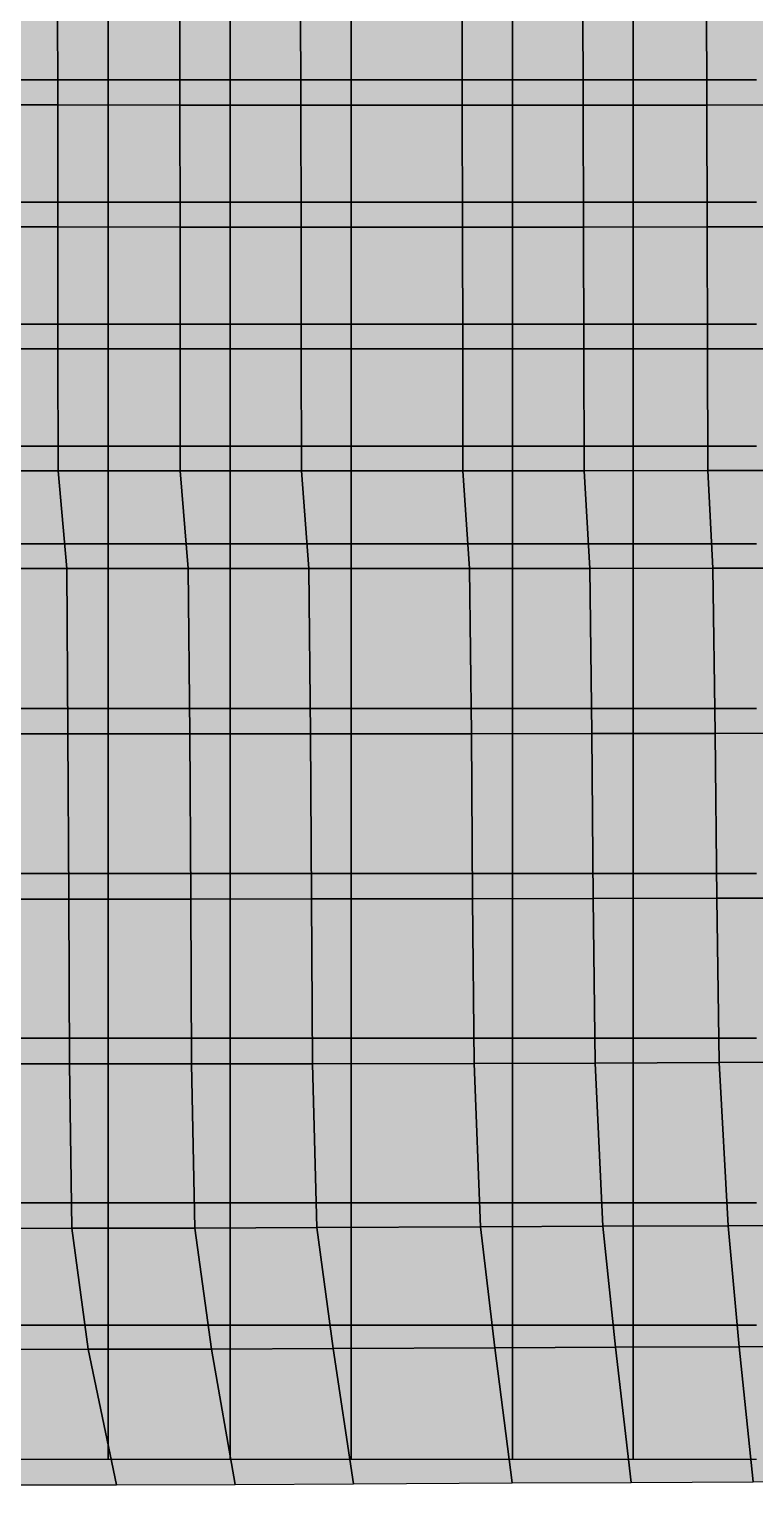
# Model space of a CAD drawing. Header units: inches. Extents: x -100 to 100, y -42 to 41.
# Drawn here: x -1.65 to 4.3, y -41.61 to -29.68 of the extents above; entities that cross this region are included whole.
import ezdxf

# ---------------------------------------------------------------- set-up
doc = ezdxf.new("R2010")
doc.units = ezdxf.units.IN
doc.header["$MEASUREMENT"] = 0
for name, color, linetype in [('Mesh-Ag1', 7, 'Continuous'), ('Mesh-CDM(50%)_Ac1①', 7, 'Continuous'), ('Mesh-CDM(50%)_Acs', 7, 'Continuous'), ('Mesh-Dc1', 7, 'Continuous'), ('Mesh-Dg1', 7, 'Continuous'), ('Mesh-Ds1', 7, 'Continuous'), ('Undeformed Mesh-Ag1', 7, 'Continuous'), ('Undeformed Mesh-CDM(50%)_Ac1①', 7, 'Continuous'), ('Undeformed Mesh-CDM(50%)_Acs', 7, 'Continuous'), ('Undeformed Mesh-Dc1', 7, 'Continuous'), ('Undeformed Mesh-Dg1', 7, 'Continuous'), ('Undeformed Mesh-Ds1', 7, 'Continuous')]:
    doc.layers.add(name, color=color, linetype=linetype)

msp = doc.modelspace()

# ---------------------------------------------------------------- linework, layer by layer
at = {"color": 7, "true_color": 0xffffff, "transparency": 33554687}
for points in [[(-1.4131, -30.3051), (-1.4151, -28.7056), (-2.4151, -28.7046)], [(-1.4131, -30.3051), (-2.4151, -28.7046), (-2.4136, -30.3043)], [(-0.4149, -28.7066), (-1.4151, -28.7056), (-1.4131, -30.3051)], [(-0.4149, -28.7066), (-1.4131, -30.3051), (-0.4125, -30.3058)], [(0.5755, -28.7076), (-0.4149, -28.7066), (-0.4125, -30.3058)], [(0.5755, -28.7076), (-0.4125, -30.3058), (0.5784, -30.3064)], [(0.5755, -28.7076), (0.5784, -30.3064), (1.900825, -30.3068)], [(0.5755, -28.7076), (1.900825, -30.3068), (1.897425, -28.7083)], [(2.8872, -28.7083), (1.897425, -28.7083), (1.900825, -30.3068)], [(2.8872, -28.7083), (1.900825, -30.3068), (2.891, -30.3065)], [(3.899225, -28.7074), (2.8872, -28.7083), (2.891, -30.3065)], [(3.899225, -28.7074), (2.891, -30.3065), (3.903225, -30.3057)], [(4.900025, -28.7059), (3.899225, -28.7074), (3.903225, -30.3057)], [(4.900025, -28.7059), (3.903225, -30.3057), (4.904525, -30.3043)], [(-2.4128, -31.3038), (-1.4131, -30.3051), (-2.4136, -30.3043)], [(-2.4128, -31.3038), (-1.4121, -31.3044), (-1.4131, -30.3051)], [(-1.4121, -31.3044), (-0.4125, -30.3058), (-1.4131, -30.3051)], [(-1.4121, -31.3044), (-0.4112, -31.3049), (-0.4125, -30.3058)], [(-0.4112, -31.3049), (0.5784, -30.3064), (-0.4125, -30.3058)], [(-0.4112, -31.3049), (0.5799, -31.3053), (0.5784, -30.3064)], [(0.5784, -30.3064), (0.5799, -31.3053), (1.902725, -31.3055)], [(0.5784, -30.3064), (1.902725, -31.3055), (1.900825, -30.3068)], [(1.902725, -31.3055), (2.891, -30.3065), (1.900825, -30.3068)], [(1.902725, -31.3055), (2.8931, -31.3051), (2.891, -30.3065)], [(2.8931, -31.3051), (3.903225, -30.3057), (2.891, -30.3065)], [(2.8931, -31.3051), (3.905825, -31.3043), (3.903225, -30.3057)], [(3.905825, -31.3043), (4.904525, -30.3043), (3.903225, -30.3057)], [(3.905825, -31.3043), (4.907425, -31.3029), (4.904525, -30.3043)], [(-1.4121, -31.3044), (-2.4128, -31.3038), (-2.4121, -32.3032)], [(-1.4121, -31.3044), (-2.4121, -32.3032), (-1.4112, -32.3035)], [(-0.4112, -31.3049), (-1.4121, -31.3044), (-1.4112, -32.3035)], [(-0.4112, -31.3049), (-1.4112, -32.3035), (-0.4101, -32.3038)], [(0.5799, -31.3053), (-0.4112, -31.3049), (-0.4101, -32.3038)], [(0.5799, -31.3053), (-0.4101, -32.3038), (0.5813, -32.304)], [(0.5799, -31.3053), (0.5813, -32.304), (1.904525, -32.3039)], [(0.5799, -31.3053), (1.904525, -32.3039), (1.902725, -31.3055)], [(2.8931, -31.3051), (1.902725, -31.3055), (1.904525, -32.3039)], [(2.8931, -31.3051), (1.904525, -32.3039), (2.8954, -32.3034)], [(3.905825, -31.3043), (2.8931, -31.3051), (2.8954, -32.3034)], [(3.905825, -31.3043), (2.8954, -32.3034), (3.908425, -32.3025)], [(4.907425, -31.3029), (3.905825, -31.3043), (3.908425, -32.3025)], [(4.907425, -31.3029), (3.908425, -32.3025), (4.910525, -32.3011)], [(-1.4104, -33.3024), (-1.4112, -32.3035), (-2.4121, -32.3032)], [(-1.4104, -33.3024), (-2.4121, -32.3032), (-2.4115, -33.3023)], [(-0.409, -33.3024), (-0.4101, -32.3038), (-1.4112, -32.3035)], [(-0.409, -33.3024), (-1.4112, -32.3035), (-1.4104, -33.3024)], [(-0.409, -33.3024), (0.5813, -32.304), (-0.4101, -32.3038)], [(-0.409, -33.3024), (0.5827, -33.3023), (0.5813, -32.304)], [(0.5827, -33.3023), (1.904525, -32.3039), (0.5813, -32.304)], [(0.5827, -33.3023), (1.906525, -33.3018), (1.904525, -32.3039)], [(1.906525, -33.3018), (2.8954, -32.3034), (1.904525, -32.3039)], [(1.906525, -33.3018), (2.8978, -33.3012), (2.8954, -32.3034)], [(2.8978, -33.3012), (3.908425, -32.3025), (2.8954, -32.3034)], [(2.8978, -33.3012), (3.911425, -33.3002), (3.908425, -32.3025)], [(3.911425, -33.3002), (4.910525, -32.3011), (3.908425, -32.3025)], [(3.911425, -33.3002), (4.913825, -33.2989), (4.910525, -32.3011)], [(-2.3353, -34.1034), (-1.4104, -33.3024), (-2.4115, -33.3023)], [(-2.3353, -34.1034), (-1.3392, -34.1035), (-1.4104, -33.3024)], [(-1.3392, -34.1035), (-0.409, -33.3024), (-1.4104, -33.3024)], [(-1.3392, -34.1035), (-0.3433, -34.1034), (-0.409, -33.3024)], [(-0.3433, -34.1034), (0.5827, -33.3023), (-0.409, -33.3024)], [(-0.3433, -34.1034), (0.6428, -34.1031), (0.5827, -33.3023)], [(0.6428, -34.1031), (1.906525, -33.3018), (0.5827, -33.3023)], [(0.6428, -34.1031), (1.958925, -34.1023), (1.906525, -33.3018)], [(1.958925, -34.1023), (2.8978, -33.3012), (1.906525, -33.3018)], [(1.958925, -34.1023), (2.9445, -34.1015), (2.8978, -33.3012)], [(2.9445, -34.1015), (3.911425, -33.3002), (2.8978, -33.3012)], [(2.9445, -34.1015), (3.952425, -34.1003), (3.911425, -33.3002)], [(3.952425, -34.1003), (4.913825, -33.2989), (3.911425, -33.3002)], [(3.952425, -34.1003), (4.950025, -34.0987), (4.913825, -33.2989)], [(-1.3286, -35.4578), (-1.3392, -34.1035), (-2.3353, -34.1034)], [(-1.3286, -35.4578), (-2.3353, -34.1034), (-2.3262, -35.4575)], [(-1.3286, -35.4578), (-0.3433, -34.1034), (-1.3392, -34.1035)], [(-1.3286, -35.4578), (-0.3309, -35.4577), (-0.3433, -34.1034)], [(-0.3309, -35.4577), (0.6428, -34.1031), (-0.3433, -34.1034)], [(-0.3309, -35.4577), (0.6569, -35.4571), (0.6428, -34.1031)], [(0.6428, -34.1031), (1.975325, -35.4558), (1.958925, -34.1023)], [(0.6428, -34.1031), (0.6569, -35.4571), (1.975325, -35.4558)], [(1.975325, -35.4558), (2.9445, -34.1015), (1.958925, -34.1023)], [(1.975325, -35.4558), (2.9627, -35.4548), (2.9445, -34.1015)], [(2.9445, -34.1015), (3.972325, -35.453), (3.952425, -34.1003)], [(2.9445, -34.1015), (2.9627, -35.4548), (3.972325, -35.453)], [(3.952425, -34.1003), (4.971125, -35.4509), (4.950025, -34.0987)], [(3.952425, -34.1003), (3.972325, -35.453), (4.971125, -35.4509)], [(-2.3198, -36.8101), (-1.3286, -35.4578), (-2.3262, -35.4575)], [(-2.3198, -36.8101), (-1.3213, -36.8103), (-1.3286, -35.4578)], [(-1.3213, -36.8103), (-0.3309, -35.4577), (-1.3286, -35.4578)], [(-1.3213, -36.8103), (-0.3227, -36.8101), (-0.3309, -35.4577)], [(-0.3227, -36.8101), (0.6569, -35.4571), (-0.3309, -35.4577)], [(-0.3227, -36.8101), (0.6661, -36.8092), (0.6569, -35.4571)], [(0.6569, -35.4571), (1.985725, -36.8078), (1.975325, -35.4558)], [(0.6569, -35.4571), (0.6661, -36.8092), (1.985725, -36.8078)], [(1.985725, -36.8078), (2.9627, -35.4548), (1.975325, -35.4558)], [(1.985725, -36.8078), (2.9738, -36.8062), (2.9627, -35.4548)], [(2.9738, -36.8062), (3.972325, -35.453), (2.9627, -35.4548)], [(2.9738, -36.8062), (3.984525, -36.8039), (3.972325, -35.453)], [(3.984525, -36.8039), (4.971125, -35.4509), (3.972325, -35.453)], [(3.984525, -36.8039), (4.984925, -36.801), (4.971125, -35.4509)], [(-1.3161, -38.1616), (-1.3213, -36.8103), (-2.3198, -36.8101)], [(-1.3161, -38.1616), (-2.3198, -36.8101), (-2.3156, -38.1615)], [(-1.3161, -38.1616), (-0.3227, -36.8101), (-1.3213, -36.8103)], [(-1.3161, -38.1616), (-0.3163, -38.1609), (-0.3227, -36.8101)], [(-0.3163, -38.1609), (0.6661, -36.8092), (-0.3227, -36.8101)], [(-0.3163, -38.1609), (0.674, -38.1595), (0.6661, -36.8092)], [(0.6661, -36.8092), (1.996925, -38.1568), (1.985725, -36.8078)], [(0.6661, -36.8092), (0.674, -38.1595), (1.996925, -38.1568)], [(1.996925, -38.1568), (2.9738, -36.8062), (1.985725, -36.8078)], [(1.996925, -38.1568), (2.9892, -38.1538), (2.9738, -36.8062)], [(2.9892, -38.1538), (3.984525, -36.8039), (2.9738, -36.8062)], [(2.9892, -38.1538), (4.005425, -38.1499), (3.984525, -36.8039)], [(3.984525, -36.8039), (5.012325, -38.145), (4.984925, -36.801)], [(3.984525, -36.8039), (4.005425, -38.1499), (5.012325, -38.145)], [(-1.2979, -39.5077), (-1.3161, -38.1616), (-2.3156, -38.1615)], [(-1.2979, -39.5077), (-2.3156, -38.1615), (-2.3032, -39.5088)], [(-0.3163, -38.1609), (-1.3161, -38.1616), (-1.2979, -39.5077)], [(-0.3163, -38.1609), (-1.2979, -39.5077), (-0.2907, -39.5053)], [(0.674, -38.1595), (-0.3163, -38.1609), (-0.2907, -39.5053)], [(0.674, -38.1595), (-0.2907, -39.5053), (0.7096, -39.5008)], [(0.7096, -39.5008), (1.996925, -38.1568), (0.674, -38.1595)], [(0.7096, -39.5008), (2.048825, -39.495), (1.996925, -38.1568)], [(2.9892, -38.1538), (1.996925, -38.1568), (2.048825, -39.495)], [(2.9892, -38.1538), (2.048825, -39.495), (3.0528, -39.4907)], [(3.0528, -39.4907), (4.005425, -38.1499), (2.9892, -38.1538)], [(3.0528, -39.4907), (4.078625, -39.4862), (4.005425, -38.1499)], [(5.012325, -38.145), (4.005425, -38.1499), (4.078625, -39.4862)], [(5.012325, -38.145), (4.078625, -39.4862), (5.091825, -39.4815)], [(-2.1745, -40.5013), (-1.2979, -39.5077), (-2.3032, -39.5088)], [(-2.1745, -40.5013), (-1.1633, -40.4987), (-1.2979, -39.5077)], [(-1.1633, -40.4987), (-0.2907, -39.5053), (-1.2979, -39.5077)], [(-1.1633, -40.4987), (-0.1529, -40.4967), (-0.2907, -39.5053)], [(-0.1529, -40.4967), (0.7096, -39.5008), (-0.2907, -39.5053)], [(-0.1529, -40.4967), (0.8433, -40.4927), (0.7096, -39.5008)], [(2.048825, -39.495), (0.7096, -39.5008), (0.8433, -40.4927)], [(2.048825, -39.495), (0.8433, -40.4927), (2.167125, -40.4871)], [(2.167125, -40.4871), (3.0528, -39.4907), (2.048825, -39.495)], [(2.167125, -40.4871), (3.1569, -40.4826), (3.0528, -39.4907)], [(4.078625, -39.4862), (3.0528, -39.4907), (3.1569, -40.4826)], [(4.078625, -39.4862), (3.1569, -40.4826), (4.169225, -40.4784)], [(4.169225, -40.4784), (5.091825, -39.4815), (4.078625, -39.4862)], [(4.169225, -40.4784), (5.171125, -40.4742), (5.091825, -39.4815)], [(-1.1633, -40.4987), (-2.1745, -40.5013), (-1.9037, -41.6097)], [(-1.1633, -40.4987), (-1.9037, -41.6097), (-0.93125, -41.6083)], [(-0.1529, -40.4967), (-1.1633, -40.4987), (-0.93125, -41.6083)], [(-0.1529, -40.4967), (-0.93125, -41.6083), (0.04114, -41.606)], [(0.8433, -40.4927), (-0.1529, -40.4967), (0.04114, -41.606)], [(0.8433, -40.4927), (0.04114, -41.606), (1.00901, -41.6011)], [(2.167125, -40.4871), (0.8433, -40.4927), (1.00901, -41.6011)], [(2.167125, -40.4871), (1.00901, -41.6011), (2.308734, -41.5942)], [(3.1569, -40.4826), (2.167125, -40.4871), (2.308734, -41.5942)], [(3.1569, -40.4826), (2.308734, -41.5942), (3.28477, -41.589)], [(4.169225, -40.4784), (3.1569, -40.4826), (3.28477, -41.589)], [(4.169225, -40.4784), (3.28477, -41.589), (4.283345, -41.584)], [(5.171125, -40.4742), (4.169225, -40.4784), (4.283345, -41.584)], [(5.171125, -40.4742), (4.283345, -41.584), (5.271895, -41.5789)]]:
    msp.add_solid(points, dxfattribs=at)
at = {"layer": 'Mesh-Ag1', "color": 18, "true_color": 0x000000, "transparency": 33554559}
for p, q in [((-1.4104, -33.3024), (-2.4115, -33.3023)), ((-1.3392, -34.1035), (-1.4104, -33.3024)), ((-0.409, -33.3024), (-1.4104, -33.3024)), ((-1.4104, -33.3024), (-1.3392, -34.1035)), ((0.5827, -33.3023), (-0.409, -33.3024)), ((-0.3433, -34.1034), (-0.409, -33.3024)), ((-0.409, -33.3024), (-0.3433, -34.1034)), ((1.906525, -33.3018), (0.5827, -33.3023)), ((0.6428, -34.1031), (0.5827, -33.3023)), ((0.5827, -33.3023), (0.6428, -34.1031)), ((2.8978, -33.3012), (1.906525, -33.3018)), ((1.958925, -34.1023), (1.906525, -33.3018)), ((1.906525, -33.3018), (1.958925, -34.1023)), ((3.911425, -33.3002), (2.8978, -33.3012)), ((2.9445, -34.1015), (2.8978, -33.3012)), ((2.8978, -33.3012), (2.9445, -34.1015)), ((4.913825, -33.2989), (3.911425, -33.3002)), ((3.952425, -34.1003), (3.911425, -33.3002)), ((3.911425, -33.3002), (3.952425, -34.1003)), ((-2.3353, -34.1034), (-1.3392, -34.1035)), ((-1.3392, -34.1035), (-0.3433, -34.1034)), ((-0.3433, -34.1034), (0.6428, -34.1031)), ((0.6428, -34.1031), (1.958925, -34.1023)), ((1.958925, -34.1023), (2.9445, -34.1015)), ((2.9445, -34.1015), (3.952425, -34.1003)), ((3.952425, -34.1003), (4.950025, -34.0987))]:
    msp.add_line(p, q, dxfattribs=at)
at = {"layer": 'Mesh-CDM(50%)_Ac1①', "color": 18, "true_color": 0x000000, "transparency": 33554559}
for p, q in [((-1.4131, -30.3051), (-1.4151, -28.7056)), ((-1.4151, -28.7056), (-1.4131, -30.3051)), ((-0.4125, -30.3058), (-0.4149, -28.7066)), ((-0.4149, -28.7066), (-0.4125, -30.3058)), ((0.5784, -30.3064), (0.5755, -28.7076)), ((0.5755, -28.7076), (0.5784, -30.3064)), ((1.900825, -30.3068), (1.897425, -28.7083)), ((1.897425, -28.7083), (1.900825, -30.3068)), ((2.891, -30.3065), (2.8872, -28.7083)), ((2.8872, -28.7083), (2.891, -30.3065)), ((3.903225, -30.3057), (3.899225, -28.7074)), ((3.899225, -28.7074), (3.903225, -30.3057)), ((-2.4136, -30.3043), (-1.4131, -30.3051)), ((-1.4131, -30.3051), (-0.4125, -30.3058)), ((-0.4125, -30.3058), (0.5784, -30.3064)), ((0.5784, -30.3064), (1.900825, -30.3068)), ((1.900825, -30.3068), (2.891, -30.3065)), ((2.891, -30.3065), (3.903225, -30.3057)), ((3.903225, -30.3057), (4.904525, -30.3043))]:
    msp.add_line(p, q, dxfattribs=at)
at = {"layer": 'Mesh-CDM(50%)_Acs', "color": 18, "true_color": 0x000000, "transparency": 33554559}
for p, q in [((-1.4131, -30.3051), (-2.4136, -30.3043)), ((-1.4121, -31.3044), (-1.4131, -30.3051)), ((-0.4125, -30.3058), (-1.4131, -30.3051)), ((-1.4131, -30.3051), (-1.4121, -31.3044)), ((-0.4112, -31.3049), (-0.4125, -30.3058)), ((0.5784, -30.3064), (-0.4125, -30.3058)), ((-0.4125, -30.3058), (-0.4112, -31.3049)), ((0.5799, -31.3053), (0.5784, -30.3064)), ((0.5784, -30.3064), (0.5799, -31.3053)), ((1.900825, -30.3068), (0.5784, -30.3064)), ((2.891, -30.3065), (1.900825, -30.3068)), ((1.902725, -31.3055), (1.900825, -30.3068)), ((1.900825, -30.3068), (1.902725, -31.3055)), ((3.903225, -30.3057), (2.891, -30.3065)), ((2.8931, -31.3051), (2.891, -30.3065)), ((2.891, -30.3065), (2.8931, -31.3051)), ((4.904525, -30.3043), (3.903225, -30.3057)), ((3.905825, -31.3043), (3.903225, -30.3057)), ((3.903225, -30.3057), (3.905825, -31.3043)), ((-1.4121, -31.3044), (-2.4128, -31.3038)), ((-2.4128, -31.3038), (-1.4121, -31.3044)), ((-1.4112, -32.3035), (-1.4121, -31.3044)), ((-0.4112, -31.3049), (-1.4121, -31.3044)), ((-1.4121, -31.3044), (-1.4112, -32.3035)), ((-1.4121, -31.3044), (-0.4112, -31.3049)), ((-0.4101, -32.3038), (-0.4112, -31.3049)), ((0.5799, -31.3053), (-0.4112, -31.3049)), ((-0.4112, -31.3049), (-0.4101, -32.3038)), ((-0.4112, -31.3049), (0.5799, -31.3053)), ((0.5813, -32.304), (0.5799, -31.3053)), ((0.5799, -31.3053), (0.5813, -32.304)), ((1.902725, -31.3055), (0.5799, -31.3053)), ((0.5799, -31.3053), (1.902725, -31.3055)), ((1.902725, -31.3055), (2.8931, -31.3051)), ((2.8931, -31.3051), (1.902725, -31.3055)), ((1.904525, -32.3039), (1.902725, -31.3055)), ((1.902725, -31.3055), (1.904525, -32.3039)), ((3.905825, -31.3043), (2.8931, -31.3051)), ((2.8931, -31.3051), (3.905825, -31.3043)), ((2.8954, -32.3034), (2.8931, -31.3051)), ((2.8931, -31.3051), (2.8954, -32.3034)), ((4.907425, -31.3029), (3.905825, -31.3043)), ((3.905825, -31.3043), (4.907425, -31.3029)), ((3.908425, -32.3025), (3.905825, -31.3043)), ((3.905825, -31.3043), (3.908425, -32.3025)), ((-1.4112, -32.3035), (-2.4121, -32.3032)), ((-2.4121, -32.3032), (-1.4112, -32.3035)), ((-1.4104, -33.3024), (-1.4112, -32.3035)), ((-0.4101, -32.3038), (-1.4112, -32.3035)), ((-1.4112, -32.3035), (-1.4104, -33.3024)), ((-1.4112, -32.3035), (-0.4101, -32.3038)), ((-0.409, -33.3024), (-0.4101, -32.3038)), ((0.5813, -32.304), (-0.4101, -32.3038)), ((-0.4101, -32.3038), (-0.409, -33.3024)), ((-0.4101, -32.3038), (0.5813, -32.304)), ((1.904525, -32.3039), (0.5813, -32.304)), ((0.5813, -32.304), (1.904525, -32.3039)), ((0.5827, -33.3023), (0.5813, -32.304)), ((0.5813, -32.304), (0.5827, -33.3023)), ((2.8954, -32.3034), (1.904525, -32.3039)), ((1.904525, -32.3039), (2.8954, -32.3034)), ((1.906525, -33.3018), (1.904525, -32.3039)), ((1.904525, -32.3039), (1.906525, -33.3018)), ((3.908425, -32.3025), (2.8954, -32.3034)), ((2.8954, -32.3034), (3.908425, -32.3025)), ((2.8978, -33.3012), (2.8954, -32.3034)), ((2.8954, -32.3034), (2.8978, -33.3012)), ((4.910525, -32.3011), (3.908425, -32.3025)), ((3.908425, -32.3025), (4.910525, -32.3011)), ((3.911425, -33.3002), (3.908425, -32.3025)), ((3.908425, -32.3025), (3.911425, -33.3002)), ((-2.4115, -33.3023), (-1.4104, -33.3024)), ((-1.4104, -33.3024), (-0.409, -33.3024)), ((-0.409, -33.3024), (0.5827, -33.3023)), ((0.5827, -33.3023), (1.906525, -33.3018)), ((1.906525, -33.3018), (2.8978, -33.3012)), ((2.8978, -33.3012), (3.911425, -33.3002)), ((3.911425, -33.3002), (4.913825, -33.2989))]:
    msp.add_line(p, q, dxfattribs=at)
at = {"layer": 'Mesh-Dc1', "color": 18, "true_color": 0x000000, "transparency": 33554559}
for p, q in [((-1.3392, -34.1035), (-2.3353, -34.1034)), ((-0.3433, -34.1034), (-1.3392, -34.1035)), ((-1.3286, -35.4578), (-1.3392, -34.1035)), ((-1.3392, -34.1035), (-1.3286, -35.4578)), ((0.6428, -34.1031), (-0.3433, -34.1034)), ((-0.3309, -35.4577), (-0.3433, -34.1034)), ((-0.3433, -34.1034), (-0.3309, -35.4577)), ((1.958925, -34.1023), (0.6428, -34.1031)), ((0.6569, -35.4571), (0.6428, -34.1031)), ((0.6428, -34.1031), (0.6569, -35.4571)), ((2.9445, -34.1015), (1.958925, -34.1023)), ((1.975325, -35.4558), (1.958925, -34.1023)), ((1.958925, -34.1023), (1.975325, -35.4558)), ((3.952425, -34.1003), (2.9445, -34.1015)), ((2.9627, -35.4548), (2.9445, -34.1015)), ((2.9445, -34.1015), (2.9627, -35.4548)), ((4.950025, -34.0987), (3.952425, -34.1003)), ((3.972325, -35.453), (3.952425, -34.1003)), ((3.952425, -34.1003), (3.972325, -35.453)), ((-1.3286, -35.4578), (-2.3262, -35.4575)), ((-2.3262, -35.4575), (-1.3286, -35.4578)), ((-1.3286, -35.4578), (-0.3309, -35.4577)), ((-0.3309, -35.4577), (-1.3286, -35.4578)), ((-1.3213, -36.8103), (-1.3286, -35.4578)), ((-1.3286, -35.4578), (-1.3213, -36.8103)), ((0.6569, -35.4571), (-0.3309, -35.4577)), ((-0.3309, -35.4577), (0.6569, -35.4571)), ((-0.3227, -36.8101), (-0.3309, -35.4577)), ((-0.3309, -35.4577), (-0.3227, -36.8101)), ((1.975325, -35.4558), (0.6569, -35.4571)), ((0.6569, -35.4571), (1.975325, -35.4558)), ((0.6661, -36.8092), (0.6569, -35.4571)), ((0.6569, -35.4571), (0.6661, -36.8092)), ((2.9627, -35.4548), (1.975325, -35.4558)), ((1.975325, -35.4558), (2.9627, -35.4548)), ((1.985725, -36.8078), (1.975325, -35.4558)), ((1.975325, -35.4558), (1.985725, -36.8078)), ((3.972325, -35.453), (2.9627, -35.4548)), ((2.9627, -35.4548), (3.972325, -35.453)), ((2.9738, -36.8062), (2.9627, -35.4548)), ((2.9627, -35.4548), (2.9738, -36.8062)), ((4.971125, -35.4509), (3.972325, -35.453)), ((3.972325, -35.453), (4.971125, -35.4509)), ((3.984525, -36.8039), (3.972325, -35.453)), ((3.972325, -35.453), (3.984525, -36.8039)), ((-1.3213, -36.8103), (-2.3198, -36.8101)), ((-2.3198, -36.8101), (-1.3213, -36.8103)), ((-0.3227, -36.8101), (-1.3213, -36.8103)), ((-1.3213, -36.8103), (-0.3227, -36.8101)), ((-1.3161, -38.1616), (-1.3213, -36.8103)), ((-1.3213, -36.8103), (-1.3161, -38.1616)), ((0.6661, -36.8092), (-0.3227, -36.8101)), ((-0.3227, -36.8101), (0.6661, -36.8092)), ((-0.3163, -38.1609), (-0.3227, -36.8101)), ((-0.3227, -36.8101), (-0.3163, -38.1609)), ((1.985725, -36.8078), (0.6661, -36.8092)), ((0.6661, -36.8092), (1.985725, -36.8078)), ((0.674, -38.1595), (0.6661, -36.8092)), ((0.6661, -36.8092), (0.674, -38.1595)), ((2.9738, -36.8062), (1.985725, -36.8078)), ((1.985725, -36.8078), (2.9738, -36.8062)), ((1.996925, -38.1568), (1.985725, -36.8078)), ((1.985725, -36.8078), (1.996925, -38.1568)), ((2.9738, -36.8062), (3.984525, -36.8039)), ((3.984525, -36.8039), (2.9738, -36.8062)), ((2.9892, -38.1538), (2.9738, -36.8062)), ((2.9738, -36.8062), (2.9892, -38.1538)), ((4.984925, -36.801), (3.984525, -36.8039)), ((3.984525, -36.8039), (4.984925, -36.801)), ((4.005425, -38.1499), (3.984525, -36.8039)), ((3.984525, -36.8039), (4.005425, -38.1499)), ((-1.3161, -38.1616), (-2.3156, -38.1615)), ((-2.3156, -38.1615), (-1.3161, -38.1616)), ((-0.3163, -38.1609), (-1.3161, -38.1616)), ((-1.3161, -38.1616), (-0.3163, -38.1609)), ((-1.2979, -39.5077), (-1.3161, -38.1616)), ((-1.3161, -38.1616), (-1.2979, -39.5077)), ((0.674, -38.1595), (-0.3163, -38.1609)), ((-0.3163, -38.1609), (0.674, -38.1595)), ((-0.2907, -39.5053), (-0.3163, -38.1609)), ((-0.3163, -38.1609), (-0.2907, -39.5053)), ((1.996925, -38.1568), (0.674, -38.1595)), ((0.674, -38.1595), (1.996925, -38.1568)), ((0.7096, -39.5008), (0.674, -38.1595)), ((0.674, -38.1595), (0.7096, -39.5008)), ((2.9892, -38.1538), (1.996925, -38.1568)), ((1.996925, -38.1568), (2.9892, -38.1538)), ((2.048825, -39.495), (1.996925, -38.1568)), ((1.996925, -38.1568), (2.048825, -39.495)), ((4.005425, -38.1499), (2.9892, -38.1538)), ((2.9892, -38.1538), (4.005425, -38.1499)), ((3.0528, -39.4907), (2.9892, -38.1538)), ((2.9892, -38.1538), (3.0528, -39.4907)), ((5.012325, -38.145), (4.005425, -38.1499)), ((4.005425, -38.1499), (5.012325, -38.145)), ((4.078625, -39.4862), (4.005425, -38.1499)), ((4.005425, -38.1499), (4.078625, -39.4862)), ((-2.3032, -39.5088), (-1.2979, -39.5077)), ((-1.2979, -39.5077), (-0.2907, -39.5053)), ((-0.2907, -39.5053), (0.7096, -39.5008)), ((0.7096, -39.5008), (2.048825, -39.495)), ((2.048825, -39.495), (3.0528, -39.4907)), ((3.0528, -39.4907), (4.078625, -39.4862)), ((4.078625, -39.4862), (5.091825, -39.4815))]:
    msp.add_line(p, q, dxfattribs=at)
at = {"layer": 'Mesh-Dg1', "color": 18, "true_color": 0x000000, "transparency": 33554559}
for p, q in [((-1.1633, -40.4987), (-2.1745, -40.5013)), ((-0.1529, -40.4967), (-1.1633, -40.4987)), ((-0.93125, -41.6083), (-1.1633, -40.4987)), ((-1.1633, -40.4987), (-0.93125, -41.6083)), ((0.8433, -40.4927), (-0.1529, -40.4967)), ((0.04114, -41.606), (-0.1529, -40.4967)), ((-0.1529, -40.4967), (0.04114, -41.606)), ((2.167125, -40.4871), (0.8433, -40.4927)), ((1.00901, -41.6011), (0.8433, -40.4927)), ((0.8433, -40.4927), (1.00901, -41.6011)), ((3.1569, -40.4826), (2.167125, -40.4871)), ((2.308734, -41.5942), (2.167125, -40.4871)), ((2.167125, -40.4871), (2.308734, -41.5942)), ((4.169225, -40.4784), (3.1569, -40.4826)), ((3.28477, -41.589), (3.1569, -40.4826)), ((3.1569, -40.4826), (3.28477, -41.589)), ((5.171125, -40.4742), (4.169225, -40.4784)), ((4.283345, -41.584), (4.169225, -40.4784)), ((4.169225, -40.4784), (4.283345, -41.584)), ((-1.9037, -41.6097), (-0.93125, -41.6083)), ((-0.93125, -41.6083), (0.04114, -41.606)), ((0.04114, -41.606), (1.00901, -41.6011)), ((1.00901, -41.6011), (2.308734, -41.5942)), ((2.308734, -41.5942), (3.28477, -41.589)), ((3.28477, -41.589), (4.283345, -41.584)), ((4.283345, -41.584), (5.271895, -41.5789))]:
    msp.add_line(p, q, dxfattribs=at)
at = {"layer": 'Mesh-Ds1', "color": 18, "true_color": 0x000000, "transparency": 33554559}
for p, q in [((-1.2979, -39.5077), (-2.3032, -39.5088)), ((-0.2907, -39.5053), (-1.2979, -39.5077)), ((-1.1633, -40.4987), (-1.2979, -39.5077)), ((-1.2979, -39.5077), (-1.1633, -40.4987)), ((0.7096, -39.5008), (-0.2907, -39.5053)), ((-0.1529, -40.4967), (-0.2907, -39.5053)), ((-0.2907, -39.5053), (-0.1529, -40.4967)), ((2.048825, -39.495), (0.7096, -39.5008)), ((0.8433, -40.4927), (0.7096, -39.5008)), ((0.7096, -39.5008), (0.8433, -40.4927)), ((3.0528, -39.4907), (2.048825, -39.495)), ((2.167125, -40.4871), (2.048825, -39.495)), ((2.048825, -39.495), (2.167125, -40.4871)), ((4.078625, -39.4862), (3.0528, -39.4907)), ((3.1569, -40.4826), (3.0528, -39.4907)), ((3.0528, -39.4907), (3.1569, -40.4826)), ((5.091825, -39.4815), (4.078625, -39.4862)), ((4.169225, -40.4784), (4.078625, -39.4862)), ((4.078625, -39.4862), (4.169225, -40.4784)), ((-2.1745, -40.5013), (-1.1633, -40.4987)), ((-1.1633, -40.4987), (-0.1529, -40.4967)), ((-0.1529, -40.4967), (0.8433, -40.4927)), ((0.8433, -40.4927), (2.167125, -40.4871)), ((2.167125, -40.4871), (3.1569, -40.4826)), ((3.1569, -40.4826), (4.169225, -40.4784)), ((4.169225, -40.4784), (5.171125, -40.4742))]:
    msp.add_line(p, q, dxfattribs=at)
at = {"layer": 'Undeformed Mesh-Ag1', "color": 1, "true_color": 0xff0000, "transparency": 33554687}
for p, q in [((-1, -33.1), (-2, -33.1)), ((-1, -33.9), (-1, -33.1)), ((0, -33.1), (-1, -33.1)), ((-1, -33.1), (-1, -33.9)), ((0, -33.9), (0, -33.1)), ((0.99, -33.1), (0, -33.1)), ((0, -33.1), (0, -33.9)), ((0.99, -33.9), (0.99, -33.1)), ((2.311025, -33.1), (0.99, -33.1)), ((0.99, -33.1), (0.99, -33.9)), ((2.311025, -33.9), (2.311025, -33.1)), ((3.3, -33.1), (2.311025, -33.1)), ((2.311025, -33.1), (2.311025, -33.9)), ((3.3, -33.9), (3.3, -33.1)), ((4.311025, -33.1), (3.3, -33.1)), ((3.3, -33.1), (3.3, -33.9)), ((-2, -33.9), (-1, -33.9)), ((-1, -33.9), (0, -33.9)), ((0, -33.9), (0.99, -33.9)), ((0.99, -33.9), (2.311025, -33.9)), ((2.311025, -33.9), (3.3, -33.9)), ((3.3, -33.9), (4.311025, -33.9))]:
    msp.add_line(p, q, dxfattribs=at)
at = {"layer": 'Undeformed Mesh-CDM(50%)_Ac1①', "color": 1, "true_color": 0xff0000, "transparency": 33554687}
for p, q in [((-1, -30.1), (-1, -28.5)), ((-1, -28.5), (-1, -30.1)), ((0, -30.1), (0, -28.5)), ((0, -28.5), (0, -30.1)), ((0.99, -30.1), (0.99, -28.5)), ((0.99, -28.5), (0.99, -30.1)), ((2.311025, -30.1), (2.311025, -28.5)), ((2.311025, -28.5), (2.311025, -30.1)), ((3.3, -30.1), (3.3, -28.5)), ((3.3, -28.5), (3.3, -30.1)), ((-2, -30.1), (-1, -30.1)), ((-1, -30.1), (0, -30.1)), ((0, -30.1), (0.99, -30.1)), ((0.99, -30.1), (2.311025, -30.1)), ((2.311025, -30.1), (3.3, -30.1)), ((3.3, -30.1), (4.311025, -30.1))]:
    msp.add_line(p, q, dxfattribs=at)
at = {"layer": 'Undeformed Mesh-CDM(50%)_Acs', "color": 1, "true_color": 0xff0000, "transparency": 33554687}
for p, q in [((-1, -30.1), (-2, -30.1)), ((-1, -31.1), (-1, -30.1)), ((0, -30.1), (-1, -30.1)), ((-1, -30.1), (-1, -31.1)), ((0, -31.1), (0, -30.1)), ((0.99, -30.1), (0, -30.1)), ((0, -30.1), (0, -31.1)), ((0.99, -31.1), (0.99, -30.1)), ((0.99, -30.1), (0.99, -31.1)), ((2.311025, -30.1), (0.99, -30.1)), ((2.311025, -31.1), (2.311025, -30.1)), ((3.3, -30.1), (2.311025, -30.1)), ((2.311025, -30.1), (2.311025, -31.1)), ((3.3, -31.1), (3.3, -30.1)), ((4.311025, -30.1), (3.3, -30.1)), ((3.3, -30.1), (3.3, -31.1)), ((-1, -31.1), (-2, -31.1)), ((-2, -31.1), (-1, -31.1)), ((-1, -32.1), (-1, -31.1)), ((0, -31.1), (-1, -31.1)), ((-1, -31.1), (-1, -32.1)), ((-1, -31.1), (0, -31.1)), ((0, -32.1), (0, -31.1)), ((0.99, -31.1), (0, -31.1)), ((0, -31.1), (0, -32.1)), ((0, -31.1), (0.99, -31.1)), ((0.99, -32.1), (0.99, -31.1)), ((0.99, -31.1), (0.99, -32.1)), ((2.311025, -31.1), (0.99, -31.1)), ((0.99, -31.1), (2.311025, -31.1)), ((2.311025, -32.1), (2.311025, -31.1)), ((2.311025, -31.1), (3.3, -31.1)), ((3.3, -31.1), (2.311025, -31.1)), ((2.311025, -31.1), (2.311025, -32.1)), ((3.3, -32.1), (3.3, -31.1)), ((4.311025, -31.1), (3.3, -31.1)), ((3.3, -31.1), (3.3, -32.1)), ((3.3, -31.1), (4.311025, -31.1)), ((-1, -32.1), (-2, -32.1)), ((-2, -32.1), (-1, -32.1)), ((-1, -33.1), (-1, -32.1)), ((0, -32.1), (-1, -32.1)), ((-1, -32.1), (-1, -33.1)), ((-1, -32.1), (0, -32.1)), ((0, -33.1), (0, -32.1)), ((0.99, -32.1), (0, -32.1)), ((0, -32.1), (0, -33.1)), ((0, -32.1), (0.99, -32.1)), ((0.99, -33.1), (0.99, -32.1)), ((2.311025, -32.1), (0.99, -32.1)), ((0.99, -32.1), (0.99, -33.1)), ((0.99, -32.1), (2.311025, -32.1)), ((2.311025, -33.1), (2.311025, -32.1)), ((3.3, -32.1), (2.311025, -32.1)), ((2.311025, -32.1), (2.311025, -33.1)), ((2.311025, -32.1), (3.3, -32.1)), ((3.3, -33.1), (3.3, -32.1)), ((4.311025, -32.1), (3.3, -32.1)), ((3.3, -32.1), (3.3, -33.1)), ((3.3, -32.1), (4.311025, -32.1)), ((-2, -33.1), (-1, -33.1)), ((-1, -33.1), (0, -33.1)), ((0, -33.1), (0.99, -33.1)), ((0.99, -33.1), (2.311025, -33.1)), ((2.311025, -33.1), (3.3, -33.1)), ((3.3, -33.1), (4.311025, -33.1))]:
    msp.add_line(p, q, dxfattribs=at)
at = {"layer": 'Undeformed Mesh-Dc1', "color": 1, "true_color": 0xff0000, "transparency": 33554687}
for p, q in [((-1, -33.9), (-2, -33.9)), ((-1, -35.25), (-1, -33.9)), ((0, -33.9), (-1, -33.9)), ((-1, -33.9), (-1, -35.25)), ((0, -35.25), (0, -33.9)), ((0.99, -33.9), (0, -33.9)), ((0, -33.9), (0, -35.25)), ((0.99, -35.25), (0.99, -33.9)), ((0.99, -33.9), (0.99, -35.25)), ((2.311025, -33.9), (0.99, -33.9)), ((2.311025, -35.25), (2.311025, -33.9)), ((3.3, -33.9), (2.311025, -33.9)), ((2.311025, -33.9), (2.311025, -35.25)), ((3.3, -35.25), (3.3, -33.9)), ((3.3, -33.9), (3.3, -35.25)), ((4.311025, -33.9), (3.3, -33.9)), ((-1, -35.25), (-2, -35.25)), ((-2, -35.25), (-1, -35.25)), ((-1, -36.6), (-1, -35.25)), ((-1, -35.25), (0, -35.25)), ((0, -35.25), (-1, -35.25)), ((-1, -35.25), (-1, -36.6)), ((0, -36.6), (0, -35.25)), ((0.99, -35.25), (0, -35.25)), ((0, -35.25), (0, -36.6)), ((0, -35.25), (0.99, -35.25)), ((0.99, -36.6), (0.99, -35.25)), ((0.99, -35.25), (0.99, -36.6)), ((2.311025, -35.25), (0.99, -35.25)), ((0.99, -35.25), (2.311025, -35.25)), ((2.311025, -36.6), (2.311025, -35.25)), ((3.3, -35.25), (2.311025, -35.25)), ((2.311025, -35.25), (2.311025, -36.6)), ((2.311025, -35.25), (3.3, -35.25)), ((3.3, -36.6), (3.3, -35.25)), ((4.311025, -35.25), (3.3, -35.25)), ((3.3, -35.25), (3.3, -36.6)), ((3.3, -35.25), (4.311025, -35.25)), ((-1, -36.6), (-2, -36.6)), ((-2, -36.6), (-1, -36.6)), ((-1, -37.95), (-1, -36.6)), ((0, -36.6), (-1, -36.6)), ((-1, -36.6), (-1, -37.95)), ((-1, -36.6), (0, -36.6)), ((0, -37.95), (0, -36.6)), ((0.99, -36.6), (0, -36.6)), ((0, -36.6), (0, -37.95)), ((0, -36.6), (0.99, -36.6)), ((0.99, -37.95), (0.99, -36.6)), ((0.99, -36.6), (0.99, -37.95)), ((2.311025, -36.6), (0.99, -36.6)), ((0.99, -36.6), (2.311025, -36.6)), ((2.311025, -37.95), (2.311025, -36.6)), ((3.3, -36.6), (2.311025, -36.6)), ((2.311025, -36.6), (2.311025, -37.95)), ((2.311025, -36.6), (3.3, -36.6)), ((3.3, -37.95), (3.3, -36.6)), ((3.3, -36.6), (4.311025, -36.6)), ((4.311025, -36.6), (3.3, -36.6)), ((3.3, -36.6), (3.3, -37.95)), ((-1, -37.95), (-2, -37.95)), ((-2, -37.95), (-1, -37.95)), ((-1, -39.3), (-1, -37.95)), ((0, -37.95), (-1, -37.95)), ((-1, -37.95), (-1, -39.3)), ((-1, -37.95), (0, -37.95)), ((0, -39.3), (0, -37.95)), ((0.99, -37.95), (0, -37.95)), ((0, -37.95), (0, -39.3)), ((0, -37.95), (0.99, -37.95)), ((0.99, -39.3), (0.99, -37.95)), ((2.311025, -37.95), (0.99, -37.95)), ((0.99, -37.95), (0.99, -39.3)), ((0.99, -37.95), (2.311025, -37.95)), ((2.311025, -39.3), (2.311025, -37.95)), ((3.3, -37.95), (2.311025, -37.95)), ((2.311025, -37.95), (2.311025, -39.3)), ((2.311025, -37.95), (3.3, -37.95)), ((3.3, -39.3), (3.3, -37.95)), ((4.311025, -37.95), (3.3, -37.95)), ((3.3, -37.95), (3.3, -39.3)), ((3.3, -37.95), (4.311025, -37.95)), ((-2, -39.3), (-1, -39.3)), ((-1, -39.3), (0, -39.3)), ((0, -39.3), (0.99, -39.3)), ((0.99, -39.3), (2.311025, -39.3)), ((2.311025, -39.3), (3.3, -39.3)), ((3.3, -39.3), (4.311025, -39.3))]:
    msp.add_line(p, q, dxfattribs=at)
at = {"layer": 'Undeformed Mesh-Dg1', "color": 1, "true_color": 0xff0000, "transparency": 33554687}
for p, q in [((-1, -40.3), (-2, -40.3)), ((-1, -41.4), (-1, -40.3)), ((0, -40.3), (-1, -40.3)), ((-1, -40.3), (-1, -41.4)), ((0, -41.4), (0, -40.3)), ((0.99, -40.3), (0, -40.3)), ((0, -40.3), (0, -41.4)), ((0.99, -41.4), (0.99, -40.3)), ((2.311025, -40.3), (0.99, -40.3)), ((0.99, -40.3), (0.99, -41.4)), ((2.311025, -41.4), (2.311025, -40.3)), ((3.3, -40.3), (2.311025, -40.3)), ((2.311025, -40.3), (2.311025, -41.4)), ((3.3, -41.4), (3.3, -40.3)), ((4.311025, -40.3), (3.3, -40.3)), ((3.3, -40.3), (3.3, -41.4)), ((-2, -41.4), (-1, -41.4)), ((-1, -41.4), (0, -41.4)), ((0, -41.4), (0.99, -41.4)), ((0.99, -41.4), (2.311025, -41.4)), ((2.311025, -41.4), (3.3, -41.4)), ((3.3, -41.4), (4.311025, -41.4))]:
    msp.add_line(p, q, dxfattribs=at)
at = {"layer": 'Undeformed Mesh-Ds1', "color": 1, "true_color": 0xff0000, "transparency": 33554687}
for p, q in [((-1, -39.3), (-2, -39.3)), ((-1, -40.3), (-1, -39.3)), ((0, -39.3), (-1, -39.3)), ((-1, -39.3), (-1, -40.3)), ((0, -40.3), (0, -39.3)), ((0.99, -39.3), (0, -39.3)), ((0, -39.3), (0, -40.3)), ((0.99, -40.3), (0.99, -39.3)), ((2.311025, -39.3), (0.99, -39.3)), ((0.99, -39.3), (0.99, -40.3)), ((2.311025, -40.3), (2.311025, -39.3)), ((3.3, -39.3), (2.311025, -39.3)), ((2.311025, -39.3), (2.311025, -40.3)), ((3.3, -40.3), (3.3, -39.3)), ((4.311025, -39.3), (3.3, -39.3)), ((3.3, -39.3), (3.3, -40.3)), ((-2, -40.3), (-1, -40.3)), ((-1, -40.3), (0, -40.3)), ((0, -40.3), (0.99, -40.3)), ((0.99, -40.3), (2.311025, -40.3)), ((2.311025, -40.3), (3.3, -40.3)), ((3.3, -40.3), (4.311025, -40.3))]:
    msp.add_line(p, q, dxfattribs=at)

doc.saveas('drawing.dxf')
